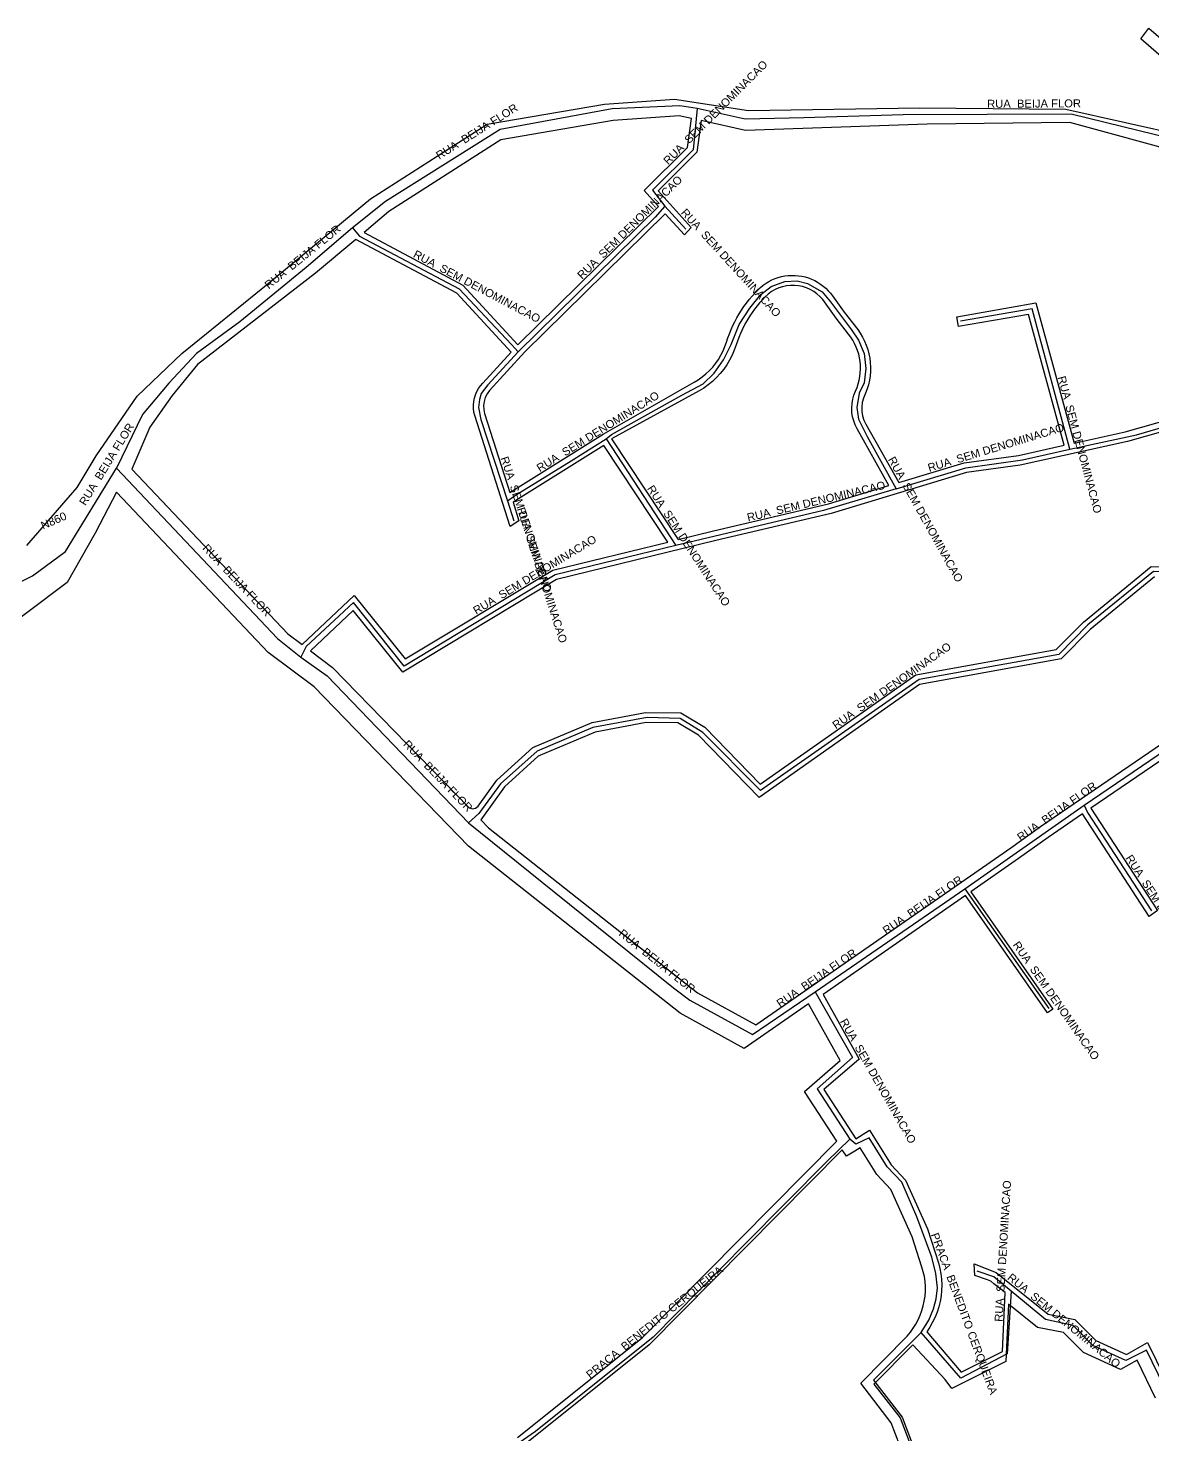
# Model space of a CAD drawing. Header units: millimetres. Extents: x 617751 to 636088, y 68402 to 77988.
# Drawn here: x 628434.6 to 628603.1, y 71930.2 to 72141 of the extents above; entities that cross this region are included whole.
import ezdxf

# ---------------------------------------------------------------- set-up
doc = ezdxf.new("R2010")
doc.units = ezdxf.units.MM
doc.header["$LTSCALE"] = 3
doc.header["$MEASUREMENT"] = 0
for name, color, linetype in [('ALINHAMENTO PREDIAL', 120, 'Continuous'), ('NOME LOGRADOURO', 252, 'Continuous'), ('NUMERAÇÃO', 7, 'Continuous')]:
    doc.layers.add(name, color=color, linetype=linetype)
doc.styles.get("Standard").update_dxf_attribs({"font": 'arial.ttf'})

msp = doc.modelspace()

# ---------------------------------------------------------------- linework, layer by layer
at = {"layer": 'ALINHAMENTO PREDIAL'}
for points in [[(628606.72, 72134.75), (628601.3, 72139.44), (628602.5, 72141.04), (628606.45, 72137.64)], [(628606.72, 72134.75), (628601.3, 72139.44), (628602.5, 72141.04), (628606.45, 72137.64)], [(628606.72, 72134.75), (628601.3, 72139.44), (628602.5, 72141.04), (628606.45, 72137.64)], [(628434.37, 72063.5), (628441.94, 72072.17), (628444.79, 72076.93), (628450.9, 72085.86), (628457.63, 72092.29), (628470.56, 72102.78), (628485.88, 72115.46), (628503.34, 72126.63), (628520.93, 72129.66), (628531.42, 72130.42), (628542.53, 72128.69), (628568.16, 72129.11), (628590.06, 72128.92), (628607.94, 72124.9)], [(628434.37, 72063.5), (628441.94, 72072.17), (628444.79, 72076.93), (628450.9, 72085.86), (628457.63, 72092.29), (628470.56, 72102.78), (628485.88, 72115.46), (628503.34, 72126.63), (628520.93, 72129.66), (628531.42, 72130.42), (628542.53, 72128.69), (628568.16, 72129.11), (628590.06, 72128.92), (628607.94, 72124.9)], [(628434.37, 72063.5), (628441.94, 72072.17), (628444.79, 72076.93), (628450.9, 72085.86), (628457.63, 72092.29), (628470.56, 72102.78), (628485.88, 72115.46), (628503.34, 72126.63), (628520.93, 72129.66), (628531.42, 72130.42), (628542.53, 72128.69), (628568.16, 72129.11), (628590.06, 72128.92), (628607.94, 72124.9)], [(628529.04, 72114.33), (628526.9, 72116.68), (628533.38, 72123.15), (628533.98, 72127.51), (628532.15, 72127.92), (628522.25, 72127.2), (628505.41, 72124.3), (628488.63, 72113.56), (628484.91, 72110.43), (628499.73, 72102.52), (628507.98, 72093.57), (628529.04, 72114.33)], [(628608.08, 72122.15), (628590.69, 72126.89), (628569.29, 72126.64), (628542.08, 72125.72), (628535.45, 72127.19), (628534.79, 72122.45), (628528.97, 72116.63), (628533.93, 72111.18), (628532.92, 72110.07), (628530.05, 72113.22), (628509.03, 72092.5), (628503.72, 72086.72), (628503.35, 72086.23), (628503.07, 72085.68), (628502.89, 72085.1), (628502.81, 72084.49), (628502.84, 72083.87), (628502.98, 72083.28), (628506.77, 72071.44), (628520.76, 72080.2), (628534.39, 72087.95)], [(628506.95, 72092.47), (628498.8, 72101.32), (628483.67, 72109.38), (628477.63, 72104.29), (628459.97, 72090.63), (628456.14, 72085.96), (628452.83, 72081.23), (628450.13, 72074.94), (628473.5, 72050.25), (628475.65, 72048.63), (628483.42, 72055.98), (628491.06, 72046.48), (628513.18, 72059.77), (628530.44, 72064.01), (628520.87, 72078.5), (628507.24, 72069.97), (628508.13, 72067.2), (628506.83, 72066.34), (628501.5, 72082.98), (628501.38, 72083.49), (628501.32, 72084.01), (628501.31, 72084.54), (628501.36, 72085.06), (628501.46, 72085.57), (628501.61, 72086.07), (628501.82, 72086.55), (628502.07, 72087.01), (628502.37, 72087.44), (628502.72, 72087.84), (628506.95, 72092.47)], [(628506.95, 72092.47), (628498.8, 72101.32), (628483.67, 72109.38), (628477.63, 72104.29), (628459.97, 72090.63), (628456.14, 72085.96), (628452.83, 72081.23), (628450.13, 72074.94), (628473.5, 72050.25), (628475.65, 72048.63), (628483.42, 72055.98), (628491.06, 72046.48), (628513.18, 72059.77), (628530.44, 72064.01), (628520.87, 72078.5), (628507.24, 72069.97), (628508.13, 72067.2), (628506.83, 72066.34), (628501.5, 72082.98), (628501.38, 72083.49), (628501.32, 72084.01), (628501.31, 72084.54), (628501.36, 72085.06), (628501.46, 72085.57), (628501.61, 72086.07), (628501.82, 72086.55), (628502.07, 72087.01), (628502.37, 72087.44), (628502.72, 72087.84), (628506.95, 72092.47)], [(628534.39, 72087.95), (628535, 72088.33), (628535.59, 72088.75), (628536.14, 72089.21), (628536.67, 72089.7), (628537.16, 72090.23), (628537.61, 72090.8), (628538.02, 72091.39), (628538.39, 72092.01), (628538.72, 72092.65), (628539, 72093.31), (628539.24, 72093.99), (628539.45, 72094.62), (628539.68, 72095.24), (628539.93, 72095.85), (628540.2, 72096.45), (628540.49, 72097.04), (628540.8, 72097.63), (628541.13, 72098.2), (628541.48, 72098.76), (628541.85, 72099.3), (628542.24, 72099.84), (628542.65, 72100.36), (628543.07, 72100.86), (628543.51, 72101.36), (628543.97, 72101.83), (628544.34, 72102.18), (628544.74, 72102.5), (628545.15, 72102.8), (628545.59, 72103.06), (628546.04, 72103.29), (628546.51, 72103.49), (628546.99, 72103.66), (628547.48, 72103.79), (628547.98, 72103.89), (628548.49, 72103.96), (628549, 72103.98), (628549.51, 72103.98), (628550.02, 72103.93), (628550.52, 72103.86), (628551.02, 72103.74), (628551.51, 72103.59), (628551.98, 72103.41), (628552.45, 72103.2), (628552.89, 72102.95), (628553.32, 72102.68), (628553.73, 72102.37), (628554.11, 72102.04), (628554.48, 72101.68), (628554.81, 72101.29), (628555.12, 72100.89), (628556.87, 72098.48), (628558.9, 72095.86), (628559.28, 72095.31), (628559.62, 72094.73), (628559.92, 72094.13), (628560.18, 72093.51), (628560.4, 72092.88), (628560.57, 72092.23), (628560.69, 72091.58), (628560.78, 72090.91), (628560.81, 72090.24), (628560.8, 72089.57), (628560.75, 72088.91), (628560.64, 72088.25), (628560.5, 72087.59), (628560.3, 72086.95), (628560.07, 72086.32), (628559.75, 72085.55), (628559.58, 72084.91), (628559.51, 72084.25), (628559.52, 72083.59), (628559.63, 72082.94), (628559.83, 72082.3), (628560.11, 72081.7), (628565.04, 72072.92), (628574.87, 72075.9), (628583, 72077), (628589.85, 72078.52), (628584.48, 72098.14), (628573.99, 72096.31), (628573.73, 72097.79), (628585.57, 72099.86), (628591.31, 72078.85), (628598.97, 72080.55), (628651.62, 72095.43)], [(628531.99, 72064.39), (628537.28, 72065.7), (628554.51, 72069.73), (628563.57, 72072.47), (628558.8, 72080.97), (628558.51, 72081.56), (628558.29, 72082.17), (628558.12, 72082.8), (628558.03, 72083.45), (628558, 72084.1), (628558.04, 72084.76), (628558.15, 72085.4), (628558.33, 72086.03), (628558.57, 72086.64), (628558.79, 72087.16), (628558.97, 72087.7), (628559.11, 72088.25), (628559.22, 72088.8), (628559.28, 72089.37), (628559.31, 72089.93), (628559.3, 72090.5), (628559.25, 72091.06), (628559.16, 72091.62), (628559.04, 72092.17), (628558.87, 72092.72), (628558.67, 72093.24), (628558.43, 72093.76), (628558.16, 72094.26), (628557.86, 72094.73), (628557.52, 72095.19), (628555.67, 72097.58), (628553.65, 72100.35), (628553.24, 72100.8), (628552.79, 72101.2), (628552.3, 72101.56), (628551.77, 72101.86), (628551.21, 72102.11), (628550.63, 72102.29), (628550.04, 72102.42), (628549.44, 72102.48), (628548.83, 72102.48), (628548.22, 72102.41), (628547.63, 72102.28), (628547.05, 72102.09), (628546.5, 72101.85), (628545.97, 72101.54), (628545.48, 72101.18), (628545.03, 72100.77), (628544.61, 72100.33), (628544.2, 72099.88), (628543.81, 72099.41), (628543.44, 72098.93), (628543.08, 72098.44), (628542.74, 72097.94), (628542.42, 72097.42), (628542.11, 72096.9), (628541.83, 72096.36), (628541.56, 72095.81), (628541.31, 72095.26), (628541.08, 72094.69), (628540.87, 72094.12), (628540.67, 72093.55), (628540.4, 72092.77), (628540.08, 72092.01), (628539.7, 72091.28), (628539.28, 72090.57), (628538.81, 72089.9), (628538.29, 72089.26), (628537.74, 72088.65), (628537.14, 72088.08), (628536.5, 72087.56), (628535.84, 72087.08), (628535.14, 72086.65), (628522.01, 72079.5), (628531.99, 72064.39)], [(628650.87, 72093.66), (628599.34, 72079.1), (628583.26, 72075.52), (628575.19, 72074.42), (628554.9, 72068.28), (628537.63, 72064.24), (628513.76, 72058.37), (628490.71, 72044.52), (628483.27, 72053.77), (628476.87, 72047.72)], [(628650.87, 72093.66), (628599.34, 72079.1), (628583.26, 72075.52), (628575.19, 72074.42), (628554.9, 72068.28), (628537.63, 72064.24), (628513.76, 72058.37), (628490.71, 72044.52), (628483.27, 72053.77), (628476.87, 72047.72)], [(628507.93, 71929.76), (628526.59, 71944.7), (628555.74, 71974.18), (628550.9, 71981.64), (628556.25, 71986.29), (628551.51, 71994.79), (628541.86, 71988.09), (628532.28, 71993.39), (628500.57, 72018.4), (628477.43, 72042.28), (628470.54, 72047.46), (628447.82, 72071.46), (628444.6, 72065.32), (628440.42, 72057.93), (628428.27, 72048.84)], [(628507.93, 71929.76), (628526.59, 71944.7), (628555.74, 71974.18), (628550.9, 71981.64), (628556.25, 71986.29), (628551.51, 71994.79), (628541.86, 71988.09), (628532.28, 71993.39), (628500.57, 72018.4), (628477.43, 72042.28), (628470.54, 72047.46), (628447.82, 72071.46), (628444.6, 72065.32), (628440.42, 72057.93), (628428.27, 72048.84)], [(628507.93, 71929.76), (628526.59, 71944.7), (628555.74, 71974.18), (628550.9, 71981.64), (628556.25, 71986.29), (628551.51, 71994.79), (628541.86, 71988.09), (628532.28, 71993.39), (628500.57, 72018.4), (628477.43, 72042.28), (628470.54, 72047.46), (628447.82, 72071.46), (628444.6, 72065.32), (628440.42, 72057.93), (628428.27, 72048.84)], [(628476.87, 72047.72), (628480.18, 72045.22), (628500.63, 72024.2), (628501.12, 72024.01), (628501.63, 72024.1), (628502.03, 72024.42), (628504.83, 72028.33), (628510.19, 72033.2), (628519.09, 72036.96), (628527.08, 72038.48), (628532.39, 72038.4), (628535.99, 72036.24), (628544.29, 72027.69), (628567.61, 72044.09), (628588.63, 72047.9), (628592.74, 72052.01), (628602.85, 72060.32), (628613.39, 72060.02)], [(628476.87, 72047.72), (628480.18, 72045.22), (628500.63, 72024.2), (628501.12, 72024.01), (628501.63, 72024.1), (628502.03, 72024.42), (628504.83, 72028.33), (628510.19, 72033.2), (628519.09, 72036.96), (628527.08, 72038.48), (628532.39, 72038.4), (628535.99, 72036.24), (628544.29, 72027.69), (628567.61, 72044.09), (628588.63, 72047.9), (628592.74, 72052.01), (628602.85, 72060.32), (628613.39, 72060.02)], [(628603.37, 72058.8), (628593.75, 72050.9), (628589.36, 72046.51), (628568.16, 72042.66), (628544.11, 72025.73)], [(628544.11, 72025.73), (628535.05, 72035.05), (628531.96, 72036.9), (628527.21, 72036.98), (628519.53, 72035.52), (628511.01, 72031.92), (628505.96, 72027.32), (628502.4, 72022.36), (628503.54, 72021.19), (628534.9, 71996.45), (628543.62, 71991.62), (628581.84, 72018.18), (628586.28, 72021.37), (628616.73, 72042.15)], [(628616.86, 72039.82), (628593.83, 72024.11), (628603.8, 72008.76), (628602.55, 72007.87), (628592.57, 72023.25), (628587.42, 72019.74), (628582.99, 72016.55), (628575.86, 72011.59), (628588.13, 71993.98), (628587.33, 71993.42), (628575.05, 72011.03), (628553.7, 71996.2), (628559.11, 71986.5), (628553.82, 71981.92), (628558.61, 71974.54), (628560.67, 71975.83), (628563.9, 71970.67), (628566.06, 71968.36), (628569.37, 71961.05), (628571.02, 71955.94), (628571.22, 71955.13), (628571.37, 71954.31), (628571.46, 71953.49), (628571.49, 71952.65), (628571.46, 71951.82), (628571.38, 71951), (628571.24, 71950.18), (628571.04, 71949.37), (628570.79, 71948.57), (628570.48, 71947.8), (628570.12, 71947.05), (628569.72, 71946.33), (628569.26, 71945.63), (628574.39, 71939.57), (628580.6, 71942.67), (628580.98, 71951.49), (628579.31, 71952.83), (628578.86, 71953.19), (628578.33, 71953.43), (628576.42, 71954.04), (628576.35, 71955.81), (628579.62, 71954.51), (628587.45, 71948.24), (628591.42, 71947.45), (628594.56, 71944.31), (628599.15, 71942.21), (628602.33, 71944.03), (628604.91, 71938.71)], [(628567.81, 71921.77), (628563.93, 71931.99), (628559.34, 71937.9), (628566.31, 71944.99), (628566.79, 71945.56), (628567.22, 71946.15), (628567.61, 71946.78), (628567.96, 71947.43), (628568.26, 71948.1), (628568.51, 71948.8), (628568.72, 71949.5), (628568.87, 71950.23), (628568.98, 71950.96), (628569.03, 71951.69), (628569.03, 71952.43), (628568.98, 71953.16), (628568.88, 71953.89), (628568.72, 71954.62), (628568.52, 71955.33), (628567.06, 71959.88), (628563.84, 71966.97), (628561.76, 71969.2), (628559.24, 71973.21), (628558.45, 71972.72), (628557.2, 71971.93), (628556.58, 71972.9), (628527.66, 71943.65), (628508.83, 71928.56)], [(628567.81, 71921.77), (628563.93, 71931.99), (628559.34, 71937.9), (628566.31, 71944.99), (628566.79, 71945.56), (628567.22, 71946.15), (628567.61, 71946.78), (628567.96, 71947.43), (628568.26, 71948.1), (628568.51, 71948.8), (628568.72, 71949.5), (628568.87, 71950.23), (628568.98, 71950.96), (628569.03, 71951.69), (628569.03, 71952.43), (628568.98, 71953.16), (628568.88, 71953.89), (628568.72, 71954.62), (628568.52, 71955.33), (628567.06, 71959.88), (628563.84, 71966.97), (628561.76, 71969.2), (628559.24, 71973.21), (628558.45, 71972.72), (628557.2, 71971.93), (628556.58, 71972.9), (628527.66, 71943.65), (628508.83, 71928.56)], [(628567.81, 71921.77), (628563.93, 71931.99), (628559.34, 71937.9), (628566.31, 71944.99), (628566.79, 71945.56), (628567.22, 71946.15), (628567.61, 71946.78), (628567.96, 71947.43), (628568.26, 71948.1), (628568.51, 71948.8), (628568.72, 71949.5), (628568.87, 71950.23), (628568.98, 71950.96), (628569.03, 71951.69), (628569.03, 71952.43), (628568.98, 71953.16), (628568.88, 71953.89), (628568.72, 71954.62), (628568.52, 71955.33), (628567.06, 71959.88), (628563.84, 71966.97), (628561.76, 71969.2), (628559.24, 71973.21), (628558.45, 71972.72), (628557.2, 71971.93), (628556.58, 71972.9), (628527.66, 71943.65), (628508.83, 71928.56)], [(628603.52, 71935.68), (628600.75, 71941.39), (628598.28, 71939.97), (628592.73, 71942.51), (628589.73, 71945.52), (628585.85, 71946.29), (628581.48, 71949.78), (628581.1, 71941.18), (628572.99, 71937.12), (628571.98, 71938.47), (628567.14, 71943.67), (628561.33, 71937.78), (628565.26, 71932.74), (628569.76, 71920.86)], [(628603.52, 71935.68), (628600.75, 71941.39), (628598.28, 71939.97), (628592.73, 71942.51), (628589.73, 71945.52), (628585.85, 71946.29), (628581.48, 71949.78), (628581.1, 71941.18), (628572.99, 71937.12), (628571.98, 71938.47), (628567.14, 71943.67), (628561.33, 71937.78), (628565.26, 71932.74), (628569.76, 71920.86)], [(628603.52, 71935.68), (628600.75, 71941.39), (628598.28, 71939.97), (628592.73, 71942.51), (628589.73, 71945.52), (628585.85, 71946.29), (628581.48, 71949.78), (628581.1, 71941.18), (628572.99, 71937.12), (628571.98, 71938.47), (628567.14, 71943.67), (628561.33, 71937.78), (628565.26, 71932.74), (628569.76, 71920.86)]]:
    msp.add_lwpolyline(points, dxfattribs=at)
at = {"layer": 'NOME LOGRADOURO'}
for points in [[(628534.85, 72129.02), (628532.26, 72129.41), (628522.12, 72128.95), (628505.31, 72125.87), (628488.12, 72115.07), (628483.18, 72111.12)], [(628534.85, 72129.02), (628532.26, 72129.41), (628522.12, 72128.95), (628505.31, 72125.87), (628488.12, 72115.07), (628483.18, 72111.12)], [(628534.85, 72129.02), (628534.23, 72122.82), (628528.13, 72116.73), (628530, 72114.36)], [(628661.12, 72111.6), (628657.57, 72112.95), (628643.27, 72119.71), (628622.61, 72125.56), (628608.59, 72123.8), (628590.88, 72128.17), (628565.71, 72128.03), (628550.84, 72127.61), (628542.04, 72127.4), (628534.85, 72129.02)], [(628530, 72114.36), (628528.56, 72112.73), (628507.99, 72092.5)], [(628530, 72114.36), (628533.14, 72110.91)], [(628483.18, 72111.12), (628476.25, 72105.14), (628466.28, 72097.03), (628459.8, 72092.28), (628455.64, 72087.83), (628451.73, 72083.12), (628447.84, 72075.09)], [(628483.18, 72111.12), (628484.25, 72109.84), (628499.16, 72101.94), (628506.99, 72093.6), (628507.99, 72092.5)], [(628483.18, 72111.12), (628484.25, 72109.84), (628499.16, 72101.94), (628506.99, 72093.6), (628507.99, 72092.5)], [(628521.21, 72079.5), (628522.02, 72080.11), (628527.44, 72083.18), (628532.52, 72086.01), (628535.71, 72087.74), (628537.4, 72089.32), (628538.79, 72091.3), (628539.93, 72093.61), (628541.13, 72096.6), (628542.72, 72099.08), (628544.36, 72101.1), (628545.93, 72102.32), (628547.98, 72103.07), (628549.84, 72103.16), (628551.39, 72102.75), (628553.57, 72101.52), (628554.82, 72100.03), (628557.96, 72095.8), (628559.03, 72094.28), (628559.87, 72092.25), (628560.09, 72090.03), (628559.85, 72087.86), (628559.13, 72086.31), (628558.77, 72084.18), (628559.03, 72082.41), (628560.32, 72079.82), (628564.68, 72071.98)], [(628590.7, 72077.93), (628585.06, 72098.97), (628574.31, 72097.12)], [(628590.7, 72077.93), (628600.69, 72080.07), (628612.79, 72083.61), (628633.08, 72089.45), (628651.57, 72094.49), (628655.42, 72096.88)], [(628507.99, 72092.5), (628503.47, 72087.59), (628502.49, 72086.27), (628502.23, 72085.37), (628502.09, 72084.17), (628502.4, 72082.38), (628506.39, 72070.2)], [(628506.39, 72070.2), (628507.61, 72071.03), (628515.94, 72076.2), (628521.21, 72079.5)], [(628521.21, 72079.5), (628531.65, 72063.47)], [(628564.68, 72071.98), (628575.12, 72075.15), (628583.58, 72076.32), (628590.7, 72077.93)], [(628423.14, 72052.08), (628425.17, 72053.67), (628427.35, 72055.03), (628435.22, 72058.94), (628440.2, 72062.61), (628447.84, 72075.09)], [(628447.84, 72075.09), (628471.93, 72049.54), (628475.46, 72046.77)], [(628657.02, 72070.95), (628654.11, 72070.8), (628651, 72068.39), (628649.24, 72071.5), (628644.94, 72075.11), (628633.36, 72070.49), (628637.35, 72063.6), (628630.74, 72059.23), (628603.22, 72059.57), (628593.4, 72051.58), (628589.01, 72047.16), (628568.1, 72043.41), (628544.3, 72026.76), (628535.69, 72035.45), (628532.27, 72037.56), (628527.34, 72037.72), (628519.18, 72036.21), (628510.84, 72032.64), (628505.34, 72027.75), (628502.13, 72023.3), (628500.55, 72021.91)], [(628506.39, 72070.2), (628507.35, 72067.18)], [(628564.68, 72071.98), (628553.77, 72068.75), (628531.65, 72063.47)], [(628531.65, 72063.47), (628513.53, 72059.09), (628490.94, 72045.4), (628483.34, 72054.95), (628476.25, 72048.33), (628475.46, 72046.77)], [(628531.65, 72063.47), (628513.53, 72059.09), (628490.94, 72045.4), (628483.34, 72054.95), (628476.25, 72048.33), (628475.46, 72046.77)], [(628592.84, 72024.55), (628629.53, 72049.53)], [(628475.46, 72046.77), (628479.41, 72043.94), (628500.55, 72021.91)], [(628475.46, 72046.77), (628479.41, 72043.94), (628500.55, 72021.91)], [(628574.96, 72012.03), (628592.84, 72024.55)], [(628592.84, 72024.55), (628593.34, 72023.49), (628602.92, 72008.7)], [(628500.55, 72021.91), (628513.41, 72011.57), (628531.31, 71997.17), (628533.74, 71995.33), (628543.13, 71990.17)], [(628552.5, 71996.58), (628574.96, 72012.03)], [(628574.96, 72012.03), (628587.51, 71994.06)], [(628543.13, 71990.17), (628552.5, 71996.58)], [(628552.5, 71996.58), (628558.11, 71986.72), (628552.83, 71982.04), (628557.69, 71974.5)], [(628664.91, 71994.15), (628663.93, 71994.48), (628654.77, 71995.82), (628642.13, 71985.77), (628624.37, 71970.89), (628615.28, 71963.73), (628621.63, 71949.13), (628604.75, 71937.52), (628602.17, 71942.87), (628599.09, 71941.33), (628594.12, 71943.57), (628591.19, 71946.57), (628587.03, 71947.46), (628581.87, 71951.73)], [(628557.69, 71974.5), (628554.32, 71971.21), (628542.05, 71958.83), (628528.22, 71944.84), (628510.63, 71930.69), (628502.28, 71924.87), (628500.53, 71923.38), (628499.54, 71922.26), (628498.65, 71920.81), (628498.02, 71919.36)], [(628568.4, 71945.54), (628569.55, 71947.35), (628570.24, 71949.06), (628570.65, 71950.54), (628570.84, 71952.2), (628570.62, 71954.36), (628570.01, 71956.83), (628567.77, 71962.87), (628565.5, 71968.06), (628563.3, 71970.37), (628560.61, 71974.69), (628558.6, 71973.74), (628557.69, 71974.5)], [(628581.87, 71951.73), (628579.29, 71953.84), (628576.8, 71954.73)], [(628581.87, 71951.73), (628581.3, 71942.32), (628574.36, 71938.69), (628568.4, 71945.54)], [(628568.4, 71945.54), (628561.24, 71938.37), (628565.53, 71932.84), (628569.64, 71922.03), (628568.73, 71921.51), (628560.17, 71918.47), (628558.72, 71918.3), (628557.14, 71918.54), (628555.26, 71919.25), (628553.84, 71919.48), (628552.32, 71919.06), (628546.77, 71915.38), (628540.22, 71911.01), (628538.8, 71910.09), (628537.49, 71909.54), (628536.05, 71909.47), (628534.36, 71909.57), (628533.01, 71909.99), (628531.61, 71910.82), (628518.35, 71922.49)]]:
    msp.add_lwpolyline(points, dxfattribs=at)

# ---------------------------------------------------------------- texts
for s, rotation, p in [('RUA  SEM DENOMINACAO', 44.9834, (628530.48, 72120.48)), ('RUA  BEIJA FLOR', 32.1336, (628496.18, 72121.31)), ('RUA  BEIJA FLOR', 32.1336, (628496.18, 72121.31)), ('RUA  BEIJA FLOR', 0.3153, (628578.29, 72129.1)), ('RUA  SEM DENOMINACAO', 44.514, (628517.58, 72103.32)), ('RUA  SEM DENOMINACAO', 312.3221, (628532.31, 72113.31)), ('RUA  BEIJA FLOR', 39.1311, (628470.63, 72101.86)), ('RUA  SEM DENOMINACAO', 332.0729, (628492.17, 72106.77)), ('RUA  SEM DENOMINACAO', 332.0729, (628492.17, 72106.77)), ('RUA  SEM DENOMINACAO', 285.0147, (628588.84, 72088.71)), ('RUA  SEM DENOMINACAO', 31.8616, (628511.25, 72074.46)), ('RUA  BEIJA FLOR', 58.54, (628443.17, 72069.37)), ('RUA  SEM DENOMINACAO', 16.8653, (628569.61, 72074.52)), ('RUA  SEM DENOMINACAO', 288.1413, (628505.35, 72076.6)), ('RUA  SEM DENOMINACAO', 299.0976, (628563.38, 72076.39)), ('RUA  SEM DENOMINACAO', 303.0658, (628527.27, 72072.03)), ('RUA  SEM DENOMINACAO', 13.4342, (628542.47, 72067.08)), ('RUA  SEM DENOMINACAO', 287.6251, (628507.82, 72068.99)), ('RUA  BEIJA FLOR', 313.3036, (628460.61, 72063)), ('RUA  SEM DENOMINACAO', 31.2073, (628501.72, 72053.1)), ('RUA  SEM DENOMINACAO', 31.2073, (628501.72, 72053.1)), ('RUA  SEM DENOMINACAO', 34.982, (628555.63, 72035.9)), ('RUA  BEIJA FLOR', 313.8178, (628490.7, 72033.62)), ('RUA  BEIJA FLOR', 313.8178, (628490.7, 72033.62)), ('RUA  BEIJA FLOR', 34.9937, (628583.32, 72019.11)), ('RUA  SEM DENOMINACAO', 302.9335, (628598.97, 72016.64)), ('RUA  BEIJA FLOR', 34.5433, (628563.16, 72005.13)), ('RUA  BEIJA FLOR', 321.186, (628522.98, 72005.15)), ('RUA  BEIJA FLOR', 34.3468, (628547.25, 71994.2)), ('RUA  SEM DENOMINACAO', 304.9315, (628582.06, 72003.62)), ('RUA  SEM DENOMINACAO', 299.6177, (628556.18, 71992.14)), ('RUA  SEM DENOMINACAO', 86.5148, (628580.59, 71947.09)), ('PRACA  BENEDITO CERQUEIRA', 290.3331, (628569.83, 71960.19)), ('PRACA  BENEDITO CERQUEIRA', 38.8285, (628518.8, 71938.54)), ('RUA  SEM DENOMINACAO', 320.7373, (628581.21, 71953.56))]:
    msp.add_text(s, height=1.2, rotation=rotation, dxfattribs=at).set_placement(p)
at = {"layer": 'NUMERAÇÃO'}
msp.add_text('N860', height=1.2, rotation=24.0196, dxfattribs=at).set_placement((628436.82, 72065.85))

doc.saveas('drawing.dxf')
